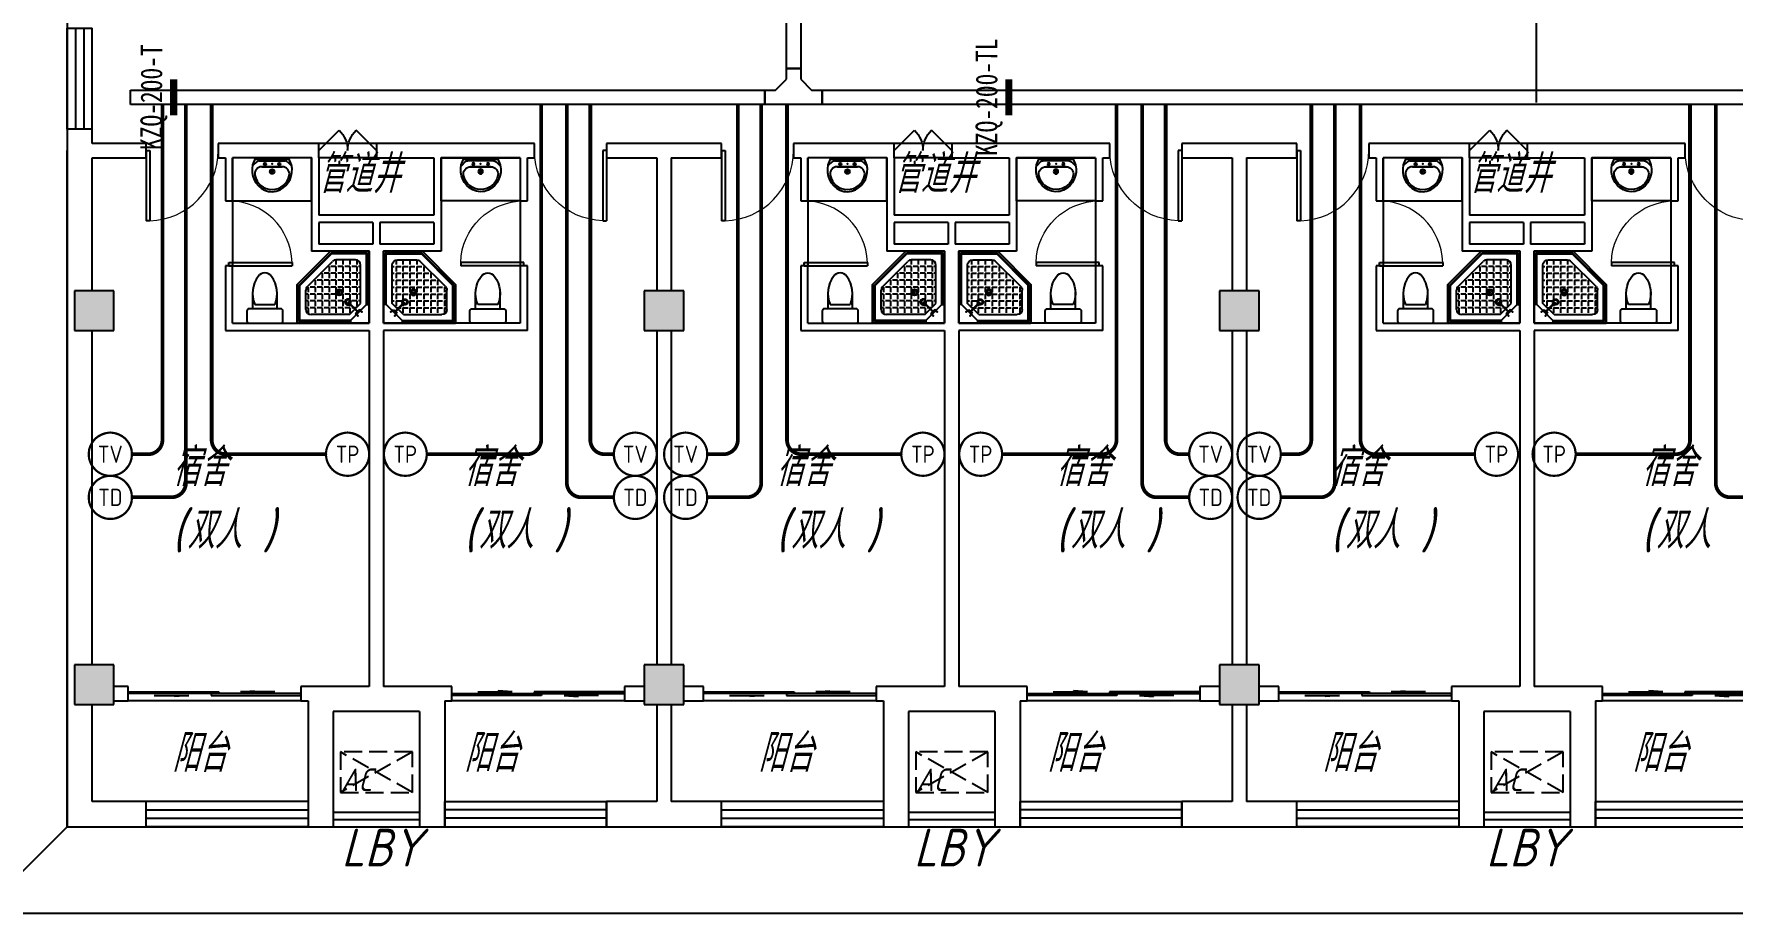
# Model space of a CAD drawing. Extents: x 0 to 2972856, y -1269770 to 0.
# Drawn here: x 2674394 to 2698006, y -952766 to -940544 of the extents above; entities that cross this region are included whole.
import ezdxf
from ezdxf.enums import TextEntityAlignment as Align

# ---------------------------------------------------------------- set-up
doc = ezdxf.new("R2010")
doc.units = 0
doc.header["$LTSCALE"] = 1000
doc.header["$PDSIZE"] = 50
doc.linetypes.add('DASH', pattern=[0.35, 0.25, -0.1])
for name, color, linetype in [('1-建筑底图', 8, 'Continuous'), ('CABLETRAY_DIM', 3, 'Continuous'), ('CABLETRAY_PDS', 4, 'Continuous'), ('EQUIP-通讯', 3, 'Continuous'), ('PUB_TEXT', 7, 'Continuous'), ('WIRE-综合布线', 4, 'Continuous'), ('抗震支吊架', 2, 'Continuous'), ('洁具', 251, 'Continuous'), ('空调外机', 251, 'Continuous')]:
    doc.layers.add(name, color=color, linetype=linetype)
doc.styles.add('_TEL_ATTDEF', font='GBENOR', dxfattribs={"width": 0.8, "height": 3, "bigfont": 'GBCBIG'})
doc.styles.add('_TEL_DIM', font='SIMPLEX', dxfattribs={"width": 0.8, "height": 3.5, "bigfont": 'HZTXT'})
doc.styles.add('kzcad', font='', dxfattribs={"width": 0.8})
doc.styles.get("Standard").update_dxf_attribs({"font": 'gbeitc.shx', "bigfont": 'gbcbig.shx'})
doc.styles.get('kzcad').set_extended_font_data('SimSun')
doc.linetypes.add('JIEDI', pattern='A,1.25,-0.25,0.25,-0.25,0.625,["/",Standard,S=0.6,R=0,X=0,Y=-0.3],0.625,-0.25,0.25,-0.25', length=4)

# ---------------------------------------------------------------- blocks, each defined once
blk = doc.blocks.new('$equip$00003204')
at = {"const_width": 0.05}
blk.add_lwpolyline([(0, 0.5, -1), (0, -0.5, -1), (0, 0.5, 0.021884)], format="xyb", dxfattribs=at)
blk.add_circle((0, 0), 0.5)
for p in [(0, 0.5), (-0.5, 0), (0.5, 0), (0, -0.5)]:
    blk.add_point(p)
at = {"color": 7, "style": '_TEL_ATTDEF'}
blk.add_attdef('$TEXT$', text='', height=0.4, dxfattribs=at).set_placement((0, 0), align=Align.MIDDLE_CENTER)
at = {"color": 7, "style": '_TEL_DIM', "flags": 1}
for tag in ['A', 'REMARK']:
    blk.add_attdef(tag, text='', height=0.00002, dxfattribs=at).set_placement((0, 0), align=Align.MIDDLE_CENTER)
blk = doc.blocks.new('$equip$00003208')
at = {"const_width": 0.05}
blk.add_lwpolyline([(0, 0.5, -1), (0, -0.5, -1), (0, 0.5, 0.021884)], format="xyb", dxfattribs=at)
blk.add_circle((0, 0), 0.5)
for p in [(0, 0.5), (-0.5, 0), (0.5, 0), (0, -0.5)]:
    blk.add_point(p)
at = {"color": 7, "style": '_TEL_ATTDEF'}
blk.add_attdef('$TEXT$', text='', height=0.4, dxfattribs=at).set_placement((0, 0), align=Align.MIDDLE_CENTER)
at = {"color": 7, "style": '_TEL_DIM', "flags": 1}
for tag in ['A', 'REMARK']:
    blk.add_attdef(tag, text='', height=0.00002, dxfattribs=at).set_placement((0, 0), align=Align.MIDDLE_CENTER)
blk = doc.blocks.new('$equip$00003209')
at = {"const_width": 0.05}
blk.add_lwpolyline([(0, 0.5, -1), (0, -0.5, -1), (0, 0.5, 0.021884)], format="xyb", dxfattribs=at)
blk.add_circle((0, 0), 0.5)
for p in [(0, 0.5), (-0.5, 0), (0.5, 0), (0, -0.5)]:
    blk.add_point(p)
at = {"color": 7, "style": '_TEL_ATTDEF'}
blk.add_attdef('$TEXT$', text='', height=0.4, dxfattribs=at).set_placement((0, 0), align=Align.MIDDLE_CENTER)
at = {"color": 7, "style": '_TEL_DIM', "flags": 1}
for tag in ['A', 'REMARK']:
    blk.add_attdef(tag, text='', height=0.00002, dxfattribs=at).set_placement((0, 0), align=Align.MIDDLE_CENTER)
blk = doc.blocks.new('1F平面-CAD导入_dwg_Drawing4_t3_dwg_$plan$00001613-474159-1F-927810-1F')
at = {"layer": '洁具'}
for p, q in [((-30, 250), (-170, 250)), ((-200, 170), (-430, 170)), ((-260, -140), (-260, 140)), ((-200, -170), (-200, -220)), ((-170, -250), (-30, -250))]:
    blk.add_line(p, q, dxfattribs=at)
for points in [[(-200, 220), (-200, 170), (-200, -170), (-430, -170)], [(0, -220), (0, 220)]]:
    blk.add_lwpolyline(points, dxfattribs=at)
for centre, radius, start, end in [((-170, 220), 30, 90, 180), ((-30, 220), 30, 0, 90), ((-590, 0), 110, 123.4509, 236.5491), ((-413, -227), 398, 67.4505, 126.6381), ((-413, 227), 398, 233.3619, 292.5495), ((-170, -220), 30, 180, 270), ((-30, -220), 30, 270, 0)]:
    blk.add_arc(centre, radius, start, end, dxfattribs=at)
blk = doc.blocks.new('$lvtry$00000169')
at = {"color": 0}
for p, q in [((259, -36), (259, 0)), ((259, -36), (36, -259)), ((276, -120), (120, -276)), ((144, -151), (291, -298)), ((151, -144), (298, -291)), ((183, -213), (205, -213)), ((220, -213), (243, -213)), ((259, -24), (976, -24)), ((259, -36), (964, -36)), ((270, -213), (270, -143)), ((270, -213), (340, -213)), ((276, -120), (808, -120)), ((366, -213), (366, -143)), ((366, -213), (436, -213)), ((462, -213), (462, -143)), ((462, -213), (532, -213)), ((558, -213), (558, -143)), ((558, -213), (628, -213)), ((655, -213), (655, -143)), ((655, -213), (725, -213)), ((751, -213), (751, -143)), ((751, -213), (821, -213)), ((847, -213), (847, -143)), ((847, -213), (880, -213)), ((880, -192), (880, -460)), ((964, -36), (976, -24)), ((964, -36), (964, -525)), ((976, -24), (976, -530)), ((36, -259), (0, -259)), ((24, -259), (24, -976)), ((36, -259), (36, -964)), ((120, -276), (120, -808)), ((120, -309), (147, -309)), ((120, -405), (147, -405)), ((173, -309), (173, -239)), ((173, -309), (243, -309)), ((173, -405), (173, -335)), ((173, -405), (243, -405)), ((173, -501), (173, -431)), ((270, -263), (270, -239)), ((270, -405), (270, -335)), ((270, -405), (340, -405)), ((270, -501), (270, -431)), ((334, -309), (340, -309)), ((366, -309), (366, -239)), ((366, -309), (436, -309)), ((366, -405), (366, -335)), ((366, -405), (379, -405)), ((366, -501), (366, -431)), ((462, -309), (462, -239)), ((462, -309), (532, -309)), ((462, -405), (462, -335)), ((462, -405), (532, -405)), ((462, -501), (462, -431)), ((558, -309), (558, -239)), ((558, -309), (628, -309)), ((558, -405), (558, -335)), ((558, -405), (628, -405)), ((558, -501), (558, -431)), ((655, -309), (655, -239)), ((655, -309), (725, -309)), ((655, -405), (655, -335)), ((655, -405), (725, -405)), ((655, -501), (655, -431)), ((751, -309), (751, -239)), ((751, -309), (821, -309)), ((751, -405), (751, -335)), ((751, -405), (821, -405)), ((751, -501), (751, -431)), ((847, -309), (847, -239)), ((847, -309), (880, -309)), ((847, -405), (847, -335)), ((847, -405), (880, -405)), ((847, -501), (847, -431)), ((120, -501), (147, -501)), ((120, -598), (147, -598)), ((120, -694), (147, -694)), ((173, -501), (243, -501)), ((173, -598), (173, -528)), ((173, -598), (243, -598)), ((173, -694), (173, -624)), ((173, -694), (243, -694)), ((270, -501), (340, -501)), ((270, -598), (270, -528)), ((270, -598), (340, -598)), ((270, -694), (270, -624)), ((270, -694), (340, -694)), ((366, -501), (436, -501)), ((366, -598), (366, -528)), ((366, -598), (436, -598)), ((366, -694), (366, -624)), ((366, -694), (436, -694)), ((462, -501), (532, -501)), ((462, -598), (462, -528)), ((462, -598), (532, -598)), ((462, -694), (462, -624)), ((462, -694), (532, -694)), ((859, -511), (511, -859)), ((964, -525), (525, -964)), ((976, -530), (530, -976)), ((558, -501), (628, -501)), ((558, -598), (558, -528)), ((558, -598), (628, -598)), ((558, -694), (558, -624)), ((558, -694), (628, -694)), ((655, -501), (725, -501)), ((655, -598), (655, -528)), ((655, -598), (725, -598)), ((655, -694), (655, -624)), ((655, -694), (676, -694)), ((751, -501), (821, -501)), ((751, -598), (751, -528)), ((751, -598), (773, -598)), ((847, -501), (867, -501)), ((964, -525), (976, -530)), ((120, -790), (147, -790)), ((173, -790), (173, -720)), ((173, -790), (243, -790)), ((173, -878), (173, -816)), ((192, -880), (460, -880)), ((270, -790), (270, -720)), ((270, -790), (340, -790)), ((270, -880), (270, -816)), ((366, -790), (366, -720)), ((366, -790), (436, -790)), ((366, -880), (366, -816)), ((462, -790), (462, -720)), ((462, -790), (532, -790)), ((462, -880), (462, -816)), ((558, -790), (558, -720)), ((558, -790), (580, -790)), ((36, -964), (24, -976)), ((24, -976), (530, -976)), ((36, -964), (525, -964)), ((525, -964), (530, -976))]:
    blk.add_line(p, q, dxfattribs=at)
blk.add_lwpolyline([(0, 0), (0, -1000), (540, -1000), (1000, -540), (1000, 0)], close=True)
for points in [[(0, 0), (0, -1000)], [(0, 0), (1000, 0)], [(1000, 0), (1000, -540)], [(136, -190), (148, -178), (132, -162), (121, -174)], [(190, -136), (178, -148), (162, -132), (174, -121)], [(1000, -540), (540, -1000)], [(0, -1000), (540, -1000)]]:
    blk.add_lwpolyline(points, close=True, dxfattribs=at)
for radius in [43.8, 31.1]:
    blk.add_circle((416, -428), radius, dxfattribs=at)
for centre, radius, start, end in [((808, -192), 72, 0, 90), ((296, -296), 40.6, 142.583, 128.4197), ((296, -296), 28.6, 145.828, 125.6599), ((808, -460), 72, 315, 0), ((192, -808), 72, 180, 270), ((460, -808), 72, 270, 315)]:
    blk.add_arc(centre, radius, start, end, dxfattribs=at)
for p in [(103, -156, 0), (156, -102, 0), (416, -428, 0)]:
    blk.add_point(p, dxfattribs=at)
blk = doc.blocks.new('$lvtry$00000178')
at = {"color": 0}
for p, q in [((-238, 0), (238, 0)), ((-214, -36), (-272, -91)), ((-180, -23), (180, -23)), ((-142, -105), (140, -105)), ((140, -105), (-142, -105)), ((216, -37), (268, -91))]:
    blk.add_line(p, q, dxfattribs=at)
blk.add_lwpolyline([(-104, -430, 0.224698), (110, -425, 0.348046), (269, -79), (239, 0), (-241, 0), (-271, -79, 0.356844)], format="xyb", close=True, dxfattribs=at)
for centre, radius in [((-100, -65), 16.3), ((1, -172), 31.6), ((100, -65), 16.3)]:
    blk.add_circle(centre, radius, dxfattribs=at)
at = {"color": 0, "lineweight": 13}
blk.add_circle((1, -172), 23, dxfattribs=at)
at = {"color": 0}
for centre, radius, start, end in [((-142, -205), 100, 90, 190.5602), ((-1, -179), 243, 190.5602, 349.4398), ((-180, -73), 50, 90, 133.181), ((140, -205), 100, 349.4398, 90), ((180, -73), 50, 44.5607, 90)]:
    blk.add_arc(centre, radius, start, end, dxfattribs=at)
for p in [(0, -65), (1, -172)]:
    blk.add_point(p, dxfattribs=at)
blk = doc.blocks.new('A$C70365C93')
at = {"layer": '洁具'}
blk.add_lwpolyline([(-1900, 2300), (-1900, 1700), (-800, 1700), (-800, 2300)], close=True, dxfattribs=at)
blk.add_blockref('$lvtry$00000178', (-1350, 2280), dxfattribs=at)
at = {"layer": '洁具', "rotation": 180}
blk.add_blockref('$lvtry$00000169', (0, 0), dxfattribs=at)
at = {"layer": '洁具', "extrusion": (0, 0, -1), "xscale": -1, "zscale": -1, "rotation": 90}
blk.add_blockref('1F平面-CAD导入_dwg_Drawing4_t3_dwg_$plan$00001613-474159-1F-927810-1F', (1450, 0), dxfattribs=at)
blk = doc.blocks.new('A$Cf5a72a1b')
at = {"layer": '空调外机', "linetype": 'DASH'}
for p, q in [((1000, 563), (0, 0)), ((1000, 0), (0, 563))]:
    blk.add_line(p, q, dxfattribs=at)
blk.add_lwpolyline([(1000, 563), (0, 563), (0, 0), (1000, 0)], close=True, dxfattribs=at)
at = {"layer": 'PUB_TEXT'}
blk.add_text('AC', height=315, dxfattribs=at).set_placement((5, 18))
blk = doc.blocks.new('$DorLib2D$00000116')
at = {"color": 0}
for p, q in [((-0.5, 0), (-0.146, 0.354)), ((0.5, 0), (0.146, 0.354))]:
    blk.add_line(p, q, dxfattribs=at)
for centre, start, end in [((-0.5, 0), 0, 45), ((0.5, 0), 135, 180)]:
    blk.add_arc(centre, 0.5, start, end, dxfattribs=at)
blk = doc.blocks.new('$DorLib2D$00000001')
for p, q in [((0.45, 0.975), (0.5, 0.975)), ((0.45, 0), (0.45, 0.975)), ((0.5, 0), (0.5, 0.975)), ((0.5, 0), (0.45, 0))]:
    blk.add_line(p, q)
at = {"lineweight": 13}
blk.add_arc((0.475, 0), 0.975, 91.4693, 180, dxfattribs=at)
blk = doc.blocks.new('$DorLib2D$00000131')
at = {"color": 0, "linetype": 'Continuous'}
for p, q in [((0.15, 0.125), (0.2319, 0.1973)), ((0.2319, 0.1973), (0.2319, 0.125)), ((-0.5, 0.125), (-0.5, 0)), ((0.0192, 0.125), (-0.5, 0.125)), ((0.0192, 0), (0.0192, 0.125)), ((0.35, 0.125), (0.15, 0.125)), ((-0.5, 0), (0.0192, 0)), ((-0.024, 0), (0.5, 0)), ((-0.024, -0.125), (-0.024, 0)), ((0.5, 0), (0.5, -0.125)), ((-0.35, -0.125), (-0.15, -0.125)), ((-0.2319, -0.1973), (-0.2319, -0.125)), ((-0.15, -0.125), (-0.2319, -0.1973)), ((0.5, -0.125), (-0.024, -0.125))]:
    blk.add_line(p, q, dxfattribs=at)
blk = doc.blocks.new('$WINLIB2D$00000001')
at = {"color": 0}
for points in [[(-0.5, 0.5), (-0.5, -0.5)], [(-0.5, 0.5), (0.5, 0.5)], [(0.5, -0.5), (0.5, 0.5)], [(0.5, 0.167), (-0.5, 0.167)], [(0.5, -0.167), (-0.5, -0.167)], [(-0.5, -0.5), (0.5, -0.5)]]:
    blk.add_lwpolyline(points, dxfattribs=at)
blk = doc.blocks.new('1-1层建筑底图')
at = {"layer": '1-建筑底图'}
for points in [[(2060726.6, -800476.3), (2060176.6, -800476.3), (2060176.6, -801026.3), (2060726.6, -801026.3)], [(2068651.6, -800476.3), (2068101.6, -800476.3), (2068101.6, -801026.3), (2068651.6, -801026.3)], [(2076651.6, -800476.3), (2076101.6, -800476.3), (2076101.6, -801026.3), (2076651.6, -801026.3)], [(2060726.6, -805676.3), (2060176.6, -805676.3), (2060176.6, -806226.3), (2060726.6, -806226.3)], [(2068651.6, -805676.3), (2068101.6, -805676.3), (2068101.6, -806226.3), (2068651.6, -806226.3)], [(2076651.6, -805676.3), (2076101.6, -805676.3), (2076101.6, -806226.3), (2076651.6, -806226.3)]]:
    blk.add_hatch(color=256, dxfattribs=at).paths.add_polyline_path(points)
for p, q in [((2060076.6, -795926.3), (2060076.6, -807926.3)), ((2060426.6, -798226.3), (2060076.6, -798226.3)), ((2060076.6, -798226.3), (2060076.6, -798526.3)), ((2060426.6, -798426.3), (2060426.6, -798226.3)), ((2060076.6, -800751.3), (2060076.6, -798526.3)), ((2061176.6, -798426.3), (2060426.6, -798426.3)), ((2061176.6, -798626.3), (2061176.6, -798426.3)), ((2062276.6, -798426.3), (2062176.6, -798426.3)), ((2062176.6, -798426.3), (2062176.6, -798626.3)), ((2063476.6, -798426.3), (2062276.6, -798426.3)), ((2063576.6, -798426.3), (2063476.6, -798426.3)), ((2063576.6, -798626.3), (2063576.6, -798426.3)), ((2064376.6, -798426.3), (2063576.6, -798426.3)), ((2065276.6, -798426.3), (2064376.6, -798426.3)), ((2064376.6, -798426.3), (2064376.6, -798626.3)), ((2066476.6, -798426.3), (2065276.6, -798426.3)), ((2066576.6, -798426.3), (2066476.6, -798426.3)), ((2066576.6, -798626.3), (2066576.6, -798426.3)), ((2068376.6, -798426.3), (2067576.6, -798426.3)), ((2067576.6, -798426.3), (2067576.6, -798626.3)), ((2069176.6, -798426.3), (2068376.6, -798426.3)), ((2069176.6, -798626.3), (2069176.6, -798426.3)), ((2070276.6, -798426.3), (2070176.6, -798426.3)), ((2070176.6, -798426.3), (2070176.6, -798626.3)), ((2071476.6, -798426.3), (2070276.6, -798426.3)), ((2071576.6, -798426.3), (2071476.6, -798426.3)), ((2071576.6, -798626.3), (2071576.6, -798426.3)), ((2072376.6, -798426.3), (2071576.6, -798426.3)), ((2073276.6, -798426.3), (2072376.6, -798426.3)), ((2072376.6, -798426.3), (2072376.6, -798626.3)), ((2074476.6, -798426.3), (2073276.6, -798426.3)), ((2074576.6, -798426.3), (2074476.6, -798426.3)), ((2074576.6, -798626.3), (2074576.6, -798426.3)), ((2076376.6, -798426.3), (2075576.6, -798426.3)), ((2075576.6, -798426.3), (2075576.6, -798626.3)), ((2077176.6, -798426.3), (2076376.6, -798426.3)), ((2077176.6, -798626.3), (2077176.6, -798426.3)), ((2078276.6, -798426.3), (2078176.6, -798426.3)), ((2078176.6, -798426.3), (2078176.6, -798626.3)), ((2079476.6, -798426.3), (2078276.6, -798426.3)), ((2079576.6, -798426.3), (2079476.6, -798426.3)), ((2079576.6, -798626.3), (2079576.6, -798426.3)), ((2080376.6, -798426.3), (2079576.6, -798426.3)), ((2081276.6, -798426.3), (2080376.6, -798426.3)), ((2080376.6, -798426.3), (2080376.6, -798626.3)), ((2082476.6, -798426.3), (2081276.6, -798426.3)), ((2082576.6, -798426.3), (2082476.6, -798426.3)), ((2082576.6, -798626.3), (2082576.6, -798426.3)), ((2060426.6, -800476.3), (2060426.6, -798626.3)), ((2060426.6, -798626.3), (2061176.6, -798626.3)), ((2062176.6, -798626.3), (2062276.6, -798626.3)), ((2062276.6, -798626.3), (2062276.6, -799226.3)), ((2063476.6, -798626.3), (2062376.6, -798626.3)), ((2062376.6, -799226.3), (2062376.6, -798626.3)), ((2063476.6, -798626.3), (2063476.6, -799426.3)), ((2064376.6, -798626.3), (2063576.6, -798626.3)), ((2063576.6, -798626.3), (2063576.6, -799426.3)), ((2064376.6, -798626.3), (2065176.6, -798626.3)), ((2065176.6, -798626.3), (2065176.6, -799426.3)), ((2066376.6, -798626.3), (2065276.6, -798626.3)), ((2065276.6, -798626.3), (2065276.6, -799426.3)), ((2066376.6, -798626.3), (2066376.6, -799226.3)), ((2066476.6, -799226.3), (2066476.6, -798626.3)), ((2066476.6, -798626.3), (2066576.6, -798626.3)), ((2067576.6, -798626.3), (2068276.6, -798626.3)), ((2068276.6, -798626.3), (2068276.6, -800476.3)), ((2068476.6, -798626.3), (2069176.6, -798626.3)), ((2068476.6, -798626.3), (2068476.6, -800476.3)), ((2070176.6, -798626.3), (2070276.6, -798626.3)), ((2070276.6, -798626.3), (2070276.6, -799226.3)), ((2071476.6, -798626.3), (2070376.6, -798626.3)), ((2070376.6, -799226.3), (2070376.6, -798626.3)), ((2071476.6, -798626.3), (2071476.6, -799426.3)), ((2072376.6, -798626.3), (2071576.6, -798626.3)), ((2071576.6, -798626.3), (2071576.6, -799426.3)), ((2072376.6, -798626.3), (2073176.6, -798626.3)), ((2073176.6, -798626.3), (2073176.6, -799426.3)), ((2074376.6, -798626.3), (2073276.6, -798626.3)), ((2073276.6, -798626.3), (2073276.6, -799426.3)), ((2074376.6, -798626.3), (2074376.6, -799226.3)), ((2074476.6, -799226.3), (2074476.6, -798626.3)), ((2074476.6, -798626.3), (2074576.6, -798626.3)), ((2075576.6, -798626.3), (2076276.6, -798626.3)), ((2076276.6, -798626.3), (2076276.6, -800476.3)), ((2076476.6, -798626.3), (2076476.6, -800476.3)), ((2076476.6, -798626.3), (2077176.6, -798626.3)), ((2078176.6, -798626.3), (2078276.6, -798626.3)), ((2078276.6, -798626.3), (2078276.6, -799226.3)), ((2079476.6, -798626.3), (2078376.6, -798626.3)), ((2078376.6, -799226.3), (2078376.6, -798626.3)), ((2079476.6, -798626.3), (2079476.6, -799426.3)), ((2080376.6, -798626.3), (2079576.6, -798626.3)), ((2079576.6, -798626.3), (2079576.6, -799426.3)), ((2080376.6, -798626.3), (2081176.6, -798626.3)), ((2081176.6, -798626.3), (2081176.6, -799426.3)), ((2082376.6, -798626.3), (2081276.6, -798626.3)), ((2081276.6, -798626.3), (2081276.6, -799426.3)), ((2082376.6, -798626.3), (2082376.6, -799226.3)), ((2082476.6, -799226.3), (2082476.6, -798626.3)), ((2082476.6, -798626.3), (2082576.6, -798626.3)), ((2062276.6, -799226.3), (2062376.6, -799226.3)), ((2062376.6, -799226.3), (2062376.6, -800126.3)), ((2066376.6, -799226.3), (2066376.6, -800126.3)), ((2066376.6, -799226.3), (2066476.6, -799226.3)), ((2070276.6, -799226.3), (2070376.6, -799226.3)), ((2070376.6, -799226.3), (2070376.6, -800126.3)), ((2074376.6, -799226.3), (2074376.6, -800126.3)), ((2074376.6, -799226.3), (2074476.6, -799226.3)), ((2078276.6, -799226.3), (2078376.6, -799226.3)), ((2078376.6, -799226.3), (2078376.6, -800126.3)), ((2082376.6, -799226.3), (2082376.6, -800126.3)), ((2082376.6, -799226.3), (2082476.6, -799226.3)), ((2063476.6, -799426.3), (2063476.6, -799926.3)), ((2064376.6, -799426.3), (2063576.6, -799426.3)), ((2065176.6, -799426.3), (2064376.6, -799426.3)), ((2065276.6, -799426.3), (2065276.6, -799926.3)), ((2071476.6, -799426.3), (2071476.6, -799926.3)), ((2072376.6, -799426.3), (2071576.6, -799426.3)), ((2073176.6, -799426.3), (2072376.6, -799426.3)), ((2073276.6, -799426.3), (2073276.6, -799926.3)), ((2079476.6, -799426.3), (2079476.6, -799926.3)), ((2080376.6, -799426.3), (2079576.6, -799426.3)), ((2081176.6, -799426.3), (2080376.6, -799426.3)), ((2081276.6, -799426.3), (2081276.6, -799926.3)), ((2064326.6, -799526.3), (2063576.6, -799526.3)), ((2063576.6, -799526.3), (2063576.6, -799826.3)), ((2064326.6, -799526.3), (2064326.6, -799826.3)), ((2065176.6, -799526.3), (2064426.6, -799526.3)), ((2064426.6, -799526.3), (2064426.6, -799826.3)), ((2065176.6, -799526.3), (2065176.6, -799826.3)), ((2072326.6, -799526.3), (2071576.6, -799526.3)), ((2071576.6, -799526.3), (2071576.6, -799826.3)), ((2072326.6, -799526.3), (2072326.6, -799826.3)), ((2073176.6, -799526.3), (2072426.6, -799526.3)), ((2072426.6, -799526.3), (2072426.6, -799826.3)), ((2073176.6, -799526.3), (2073176.6, -799826.3)), ((2080326.6, -799526.3), (2079576.6, -799526.3)), ((2079576.6, -799526.3), (2079576.6, -799826.3)), ((2080326.6, -799526.3), (2080326.6, -799826.3)), ((2081176.6, -799526.3), (2080426.6, -799526.3)), ((2080426.6, -799526.3), (2080426.6, -799826.3)), ((2081176.6, -799526.3), (2081176.6, -799826.3)), ((2064276.6, -799926.3), (2063476.6, -799926.3)), ((2064326.6, -799826.3), (2063576.6, -799826.3)), ((2064276.6, -799926.3), (2064276.6, -800926.3)), ((2065176.6, -799826.3), (2064426.6, -799826.3)), ((2064476.6, -799926.3), (2064476.6, -800926.3)), ((2065276.6, -799926.3), (2064476.6, -799926.3)), ((2072276.6, -799926.3), (2071476.6, -799926.3)), ((2072326.6, -799826.3), (2071576.6, -799826.3)), ((2072276.6, -799926.3), (2072276.6, -800926.3)), ((2073176.6, -799826.3), (2072426.6, -799826.3)), ((2072476.6, -799926.3), (2072476.6, -800926.3)), ((2073276.6, -799926.3), (2072476.6, -799926.3)), ((2080276.6, -799926.3), (2079476.6, -799926.3)), ((2080326.6, -799826.3), (2079576.6, -799826.3)), ((2080276.6, -799926.3), (2080276.6, -800926.3)), ((2081176.6, -799826.3), (2080426.6, -799826.3)), ((2080476.6, -799926.3), (2080476.6, -800926.3)), ((2081276.6, -799926.3), (2080476.6, -799926.3)), ((2062376.6, -800126.3), (2062276.6, -800126.3)), ((2062276.6, -800126.3), (2062276.6, -801026.3)), ((2062376.6, -800926.3), (2062376.6, -800126.3)), ((2066476.6, -800126.3), (2066376.6, -800126.3)), ((2066376.6, -800126.3), (2066376.6, -800926.3)), ((2066476.6, -801026.3), (2066476.6, -800126.3)), ((2070376.6, -800126.3), (2070276.6, -800126.3)), ((2070276.6, -800126.3), (2070276.6, -801026.3)), ((2070376.6, -800926.3), (2070376.6, -800126.3)), ((2074476.6, -800126.3), (2074376.6, -800126.3)), ((2074376.6, -800126.3), (2074376.6, -800926.3)), ((2074476.6, -801026.3), (2074476.6, -800126.3)), ((2078376.6, -800126.3), (2078276.6, -800126.3)), ((2078276.6, -800126.3), (2078276.6, -801026.3)), ((2078376.6, -800926.3), (2078376.6, -800126.3)), ((2082476.6, -800126.3), (2082376.6, -800126.3)), ((2082376.6, -800126.3), (2082376.6, -800926.3)), ((2082476.6, -801026.3), (2082476.6, -800126.3)), ((2060726.6, -800476.3), (2060176.6, -800476.3)), ((2060176.6, -800476.3), (2060176.6, -801026.3)), ((2060726.6, -801026.3), (2060726.6, -800476.3)), ((2068651.6, -800476.3), (2068101.6, -800476.3)), ((2068101.6, -800476.3), (2068101.6, -801026.3)), ((2068651.6, -801026.3), (2068651.6, -800476.3)), ((2076651.6, -800476.3), (2076101.6, -800476.3)), ((2076101.6, -800476.3), (2076101.6, -801026.3)), ((2076651.6, -801026.3), (2076651.6, -800476.3)), ((2060076.6, -806126.3), (2060076.6, -800751.3)), ((2060176.6, -801026.3), (2060726.6, -801026.3)), ((2060426.6, -805676.3), (2060426.6, -801026.3)), ((2062276.6, -801026.3), (2064276.6, -801026.3)), ((2062376.6, -800926.3), (2064276.6, -800926.3)), ((2064276.6, -801026.3), (2064276.6, -805976.3)), ((2066376.6, -800926.3), (2064476.6, -800926.3)), ((2066476.6, -801026.3), (2064476.6, -801026.3)), ((2064476.6, -801026.3), (2064476.6, -805976.3)), ((2068101.6, -801026.3), (2068651.6, -801026.3)), ((2068276.6, -801026.3), (2068276.6, -805676.3)), ((2068476.6, -801026.3), (2068476.6, -805676.3)), ((2070276.6, -801026.3), (2072276.6, -801026.3)), ((2070376.6, -800926.3), (2072276.6, -800926.3)), ((2072276.6, -801026.3), (2072276.6, -805976.3)), ((2074376.6, -800926.3), (2072476.6, -800926.3)), ((2074476.6, -801026.3), (2072476.6, -801026.3)), ((2072476.6, -801026.3), (2072476.6, -805976.3)), ((2076101.6, -801026.3), (2076651.6, -801026.3)), ((2076276.6, -801026.3), (2076276.6, -805676.3)), ((2076476.6, -801026.3), (2076476.6, -805676.3)), ((2078276.6, -801026.3), (2080276.6, -801026.3)), ((2078376.6, -800926.3), (2080276.6, -800926.3)), ((2080276.6, -801026.3), (2080276.6, -805976.3)), ((2082376.6, -800926.3), (2080476.6, -800926.3)), ((2082476.6, -801026.3), (2080476.6, -801026.3)), ((2080476.6, -801026.3), (2080476.6, -805976.3)), ((2060726.6, -805676.3), (2060176.6, -805676.3)), ((2060176.6, -805676.3), (2060176.6, -806226.3)), ((2060726.6, -806226.3), (2060726.6, -805676.3)), ((2068651.6, -805676.3), (2068101.6, -805676.3)), ((2068101.6, -805676.3), (2068101.6, -806226.3)), ((2068651.6, -806226.3), (2068651.6, -805676.3)), ((2076651.6, -805676.3), (2076101.6, -805676.3)), ((2076101.6, -805676.3), (2076101.6, -806226.3)), ((2076651.6, -806226.3), (2076651.6, -805676.3)), ((2060926.6, -805976.3), (2060726.6, -805976.3)), ((2060926.6, -806176.3), (2060926.6, -805976.3)), ((2063676.6, -805976.3), (2063326.6, -805976.3)), ((2063326.6, -805976.3), (2063326.6, -806176.3)), ((2064276.6, -805976.3), (2063676.6, -805976.3)), ((2065076.6, -805976.3), (2064476.6, -805976.3)), ((2065426.6, -805976.3), (2065076.6, -805976.3)), ((2065426.6, -806176.3), (2065426.6, -805976.3)), ((2068101.6, -805976.3), (2067826.6, -805976.3)), ((2067826.6, -805976.3), (2067826.6, -806176.3)), ((2068926.6, -805976.3), (2068651.6, -805976.3)), ((2068926.6, -806176.3), (2068926.6, -805976.3)), ((2071676.6, -805976.3), (2071326.6, -805976.3)), ((2071326.6, -805976.3), (2071326.6, -806176.3)), ((2072276.6, -805976.3), (2071676.6, -805976.3)), ((2073076.6, -805976.3), (2072476.6, -805976.3)), ((2073426.6, -805976.3), (2073076.6, -805976.3)), ((2073426.6, -806176.3), (2073426.6, -805976.3)), ((2076101.6, -805976.3), (2075826.6, -805976.3)), ((2075826.6, -805976.3), (2075826.6, -806176.3)), ((2076926.6, -805976.3), (2076651.6, -805976.3)), ((2076926.6, -806176.3), (2076926.6, -805976.3)), ((2079676.6, -805976.3), (2079326.6, -805976.3)), ((2079326.6, -805976.3), (2079326.6, -806176.3)), ((2080276.6, -805976.3), (2079676.6, -805976.3)), ((2081076.6, -805976.3), (2080476.6, -805976.3)), ((2081426.6, -805976.3), (2081076.6, -805976.3)), ((2081426.6, -806176.3), (2081426.6, -805976.3)), ((2060076.6, -807926.3), (2060076.6, -806126.3)), ((2060176.6, -806226.3), (2060726.6, -806226.3)), ((2060426.6, -807576.3), (2060426.6, -806226.3)), ((2060726.6, -806176.3), (2060926.6, -806176.3)), ((2063326.6, -806176.3), (2060926.6, -806176.3)), ((2063326.6, -806176.3), (2063426.6, -806176.3)), ((2063426.6, -806176.3), (2063426.6, -807576.3)), ((2064376.6, -806326.3), (2063776.6, -806326.3)), ((2063776.6, -806326.3), (2063776.6, -807926.3)), ((2064976.6, -806326.3), (2064376.6, -806326.3)), ((2064976.6, -806326.3), (2064976.6, -807926.3)), ((2065326.6, -806176.3), (2065326.6, -807576.3)), ((2065326.6, -806176.3), (2065426.6, -806176.3)), ((2067826.6, -806176.3), (2065426.6, -806176.3)), ((2067826.6, -806176.3), (2068101.6, -806176.3)), ((2068101.6, -806226.3), (2068651.6, -806226.3)), ((2068276.6, -806226.3), (2068276.6, -807576.3)), ((2068476.6, -806226.3), (2068476.6, -807576.3)), ((2068651.6, -806176.3), (2068926.6, -806176.3)), ((2071326.6, -806176.3), (2068926.6, -806176.3)), ((2071326.6, -806176.3), (2071426.6, -806176.3)), ((2071426.6, -806176.3), (2071426.6, -807576.3)), ((2071776.6, -806326.3), (2071776.6, -807926.3)), ((2072376.6, -806326.3), (2071776.6, -806326.3)), ((2072976.6, -806326.3), (2072376.6, -806326.3)), ((2072976.6, -806326.3), (2072976.6, -807926.3)), ((2073326.6, -806176.3), (2073326.6, -807576.3)), ((2073326.6, -806176.3), (2073426.6, -806176.3)), ((2075826.6, -806176.3), (2073426.6, -806176.3)), ((2075826.6, -806176.3), (2076101.6, -806176.3)), ((2076101.6, -806226.3), (2076651.6, -806226.3)), ((2076276.6, -806226.3), (2076276.6, -807576.3)), ((2076476.6, -806226.3), (2076476.6, -807576.3)), ((2076651.6, -806176.3), (2076926.6, -806176.3)), ((2079326.6, -806176.3), (2076926.6, -806176.3)), ((2079326.6, -806176.3), (2079426.6, -806176.3)), ((2079426.6, -806176.3), (2079426.6, -807576.3)), ((2079776.6, -806326.3), (2079776.6, -807926.3)), ((2080376.6, -806326.3), (2079776.6, -806326.3)), ((2080976.6, -806326.3), (2080376.6, -806326.3)), ((2080976.6, -806326.3), (2080976.6, -807926.3)), ((2081326.6, -806176.3), (2081326.6, -807576.3)), ((2081326.6, -806176.3), (2081426.6, -806176.3)), ((2083826.6, -806176.3), (2081426.6, -806176.3)), ((2061176.6, -807576.3), (2060426.6, -807576.3)), ((2061176.6, -807926.3), (2061176.6, -807576.3)), ((2063426.6, -807576.3), (2063426.6, -807926.3)), ((2065326.6, -807926.3), (2065326.6, -807576.3)), ((2068276.6, -807576.3), (2067576.6, -807576.3)), ((2067576.6, -807576.3), (2067576.6, -807926.3)), ((2069176.6, -807576.3), (2068476.6, -807576.3)), ((2069176.6, -807926.3), (2069176.6, -807576.3)), ((2071426.6, -807576.3), (2071426.6, -807926.3)), ((2073326.6, -807926.3), (2073326.6, -807576.3)), ((2076276.6, -807576.3), (2075576.6, -807576.3)), ((2075576.6, -807576.3), (2075576.6, -807926.3)), ((2077176.6, -807576.3), (2076476.6, -807576.3)), ((2077176.6, -807926.3), (2077176.6, -807576.3)), ((2079426.6, -807576.3), (2079426.6, -807926.3)), ((2081326.6, -807926.3), (2081326.6, -807576.3)), ((2060076.6, -807926.3), (2058876.6, -809126.3)), ((2060076.6, -807926.3), (2103476.6, -807926.3)), ((2060076.6, -807926.3), (2061176.6, -807926.3)), ((2063426.6, -807926.3), (2063776.6, -807926.3)), ((2064976.6, -807926.3), (2065326.6, -807926.3)), ((2067576.6, -807926.3), (2068376.6, -807926.3)), ((2068376.6, -807926.3), (2069176.6, -807926.3)), ((2071426.6, -807926.3), (2071776.6, -807926.3)), ((2072976.6, -807926.3), (2073326.6, -807926.3)), ((2075576.6, -807926.3), (2076376.6, -807926.3)), ((2076376.6, -807926.3), (2077176.6, -807926.3)), ((2079426.6, -807926.3), (2079776.6, -807926.3)), ((2080976.6, -807926.3), (2081326.6, -807926.3)), ((2058876.6, -809126.3), (2103476.6, -809126.3))]:
    blk.add_line(p, q, dxfattribs=at)
for points in [[(2063776.6, -807726.3), (2064976.6, -807726.3)], [(2071776.6, -807726.3), (2072976.6, -807726.3)], [(2079776.6, -807726.3), (2080976.6, -807726.3)], [(2063776.6, -807826.3), (2064976.6, -807826.3)], [(2071776.6, -807826.3), (2072976.6, -807826.3)], [(2079776.6, -807826.3), (2080976.6, -807826.3)]]:
    blk.add_lwpolyline(points, dxfattribs=at)
for name, p, xscale, yscale, zscale, rotation in [('$WINLIB2D$00000001', (2060251.6, -797526.3), 1400, -350, 1400, 90), ('$DorLib2D$00000116', (2063976.6, -798526.3), 800, -800, 200, 179.9999999994664), ('$DorLib2D$00000116', (2071976.6, -798526.3), 800, -800, 200, 179.9999999994664), ('$DorLib2D$00000116', (2079976.6, -798526.3), 800, -800, 200, 179.9999999994664), ('$DorLib2D$00000001', (2062326.6, -799676.3), 900, 900, 900, 269.9999999994664), ('$DorLib2D$00000001', (2066426.6, -799676.3), 900, -900, 900, 269.9999999994664), ('$DorLib2D$00000001', (2070326.6, -799676.3), 900, 900, 900, 269.9999999994664), ('$DorLib2D$00000001', (2074426.6, -799676.3), 900, -900, 900, 269.9999999994664), ('$DorLib2D$00000001', (2078326.6, -799676.3), 900, 900, 900, 269.9999999994664), ('$DorLib2D$00000001', (2082426.6, -799676.3), 900, -900, 900, 269.9999999994664), ('$DorLib2D$00000131', (2062126.6, -806076.3), 2400, 200, 2400, 180), ('$DorLib2D$00000131', (2066626.6, -806076.3), -2400, 200, -2400, 180), ('$DorLib2D$00000131', (2070126.6, -806076.3), 2400, 200, 2400, 180), ('$DorLib2D$00000131', (2074626.6, -806076.3), -2400, 200, -2400, 180), ('$DorLib2D$00000131', (2078126.6, -806076.3), 2400, 200, 2400, 180), ('$DorLib2D$00000131', (2082626.6, -806076.3), -2400, 200, -2400, 180), ('$WINLIB2D$00000001', (2062301.6, -807751.3), 2249.999999993481, -350, 2249.999999993481, 180), ('$WINLIB2D$00000001', (2066451.6, -807751.3), -2249.999999993481, -350, -2249.999999993481, 179.999999999998), ('$WINLIB2D$00000001', (2070301.6, -807751.3), 2249.999999993481, -350, 2249.999999993481, 180.000000000002), ('$WINLIB2D$00000001', (2074451.6, -807751.3), -2249.999999993481, -350, -2249.999999993481, 180.0000000000041), ('$WINLIB2D$00000001', (2078301.6, -807751.3), 2249.999999993481, -350, 2249.999999993481, 179.999999999998), ('$WINLIB2D$00000001', (2082451.6, -807751.3), -2249.999999993481, -350, -2249.999999993481, 180)]:
    blk.add_blockref(name, p, dxfattribs=dict(at, xscale=xscale, yscale=yscale, zscale=zscale, rotation=rotation))
at = {"layer": '1-建筑底图', "yscale": -1000}
for p, xscale, zscale in [((2061676.6, -798526.3), -1000, -1000), ((2067076.6, -798526.3), 1000, 1000), ((2069676.6, -798526.3), -1000, -1000), ((2075076.6, -798526.3), 1000, 1000), ((2077676.6, -798526.3), -1000, -1000), ((2083076.6, -798526.3), 1000, 1000)]:
    blk.add_blockref('$DorLib2D$00000001', p, dxfattribs=dict(at, xscale=xscale, zscale=zscale))
at = {"layer": '1-建筑底图'}
for name, p in [('A$C70365C93', (2064276.6, -800926.3)), ('A$C70365C93', (2072276.6, -800926.3)), ('A$C70365C93', (2080276.6, -800926.3)), ('A$Cf5a72a1b', (2063877.1, -807449.8)), ('A$Cf5a72a1b', (2071877.1, -807449.8)), ('A$Cf5a72a1b', (2079877.1, -807449.8))]:
    blk.add_blockref(name, p, dxfattribs=at)
at = {"layer": '1-建筑底图', "xscale": -1}
for p in [(2064476.6, -800926.3), (2072476.6, -800926.3), (2080476.6, -800926.3)]:
    blk.add_blockref('A$C70365C93', p, dxfattribs=at)
at = {"layer": '1-建筑底图'}
for s, p in [('管道井', (2063561.9, -799113.3)), ('管道井', (2071561.9, -799113.3)), ('管道井', (2079561.9, -799113.3)), ('宿舍', (2061533.4, -803190.1)), ('宿舍', (2065587.8, -803190.1)), ('宿舍', (2069927.3, -803190.1)), ('宿舍', (2073817.2, -803190.1)), ('宿舍', (2077638, -803190.1)), ('宿舍', (2081960.2, -803190.1)), ('(', (2061533.4, -804062.2)), ('双人', (2061743.4, -804062.2)), (')', (2062793.4, -804062.2)), ('(', (2065587.8, -804062.2)), ('双人', (2065797.8, -804062.2)), (')', (2066847.8, -804062.2)), ('(', (2069927.3, -804062.2)), ('双人', (2070137.3, -804062.2)), (')', (2071187.3, -804062.2)), ('(', (2073817.2, -804062.2)), ('双人', (2074027.2, -804062.2)), (')', (2075077.2, -804062.2)), ('(', (2077638, -804062.2)), ('双人', (2077848, -804062.2)), (')', (2078898, -804062.2)), ('(', (2081960.2, -804062.2)), ('双人', (2082170.2, -804062.2)), ('阳台', (2061533.4, -807164.4)), ('阳台', (2065593.8, -807164.4)), ('阳台', (2069683.8, -807164.4)), ('阳台', (2073703.6, -807164.4)), ('阳台', (2077530.4, -807164.4)), ('阳台', (2081841, -807164.4)), ('LBY', (2063891.3, -808479.6)), ('LBY', (2071849, -808479.6)), ('LBY', (2079806.7, -808479.6))]:
    blk.add_text(s, height=525, dxfattribs=at).set_placement(p)

msp = doc.modelspace()

# ---------------------------------------------------------------- linework, layer by layer
at = {"layer": 'CABLETRAY_DIM', "linetype": 'ByBlock'}
msp.add_line((2695288, -941497), (2695288, -937958), dxfattribs=at)
at = {"layer": 'CABLETRAY_PDS', "linetype": 'ByBlock'}
for p, q in [((2684856, -941023), (2684856, -938116)), ((2685056, -938116), (2685056, -941023)), ((2685056, -941023), (2684856, -941023)), ((2684856, -941173), (2684856, -941023)), ((2684856, -941023), (2685056, -941023)), ((2685056, -941023), (2685056, -941173)), ((2675736, -941523), (2675736, -941323)), ((2675736, -941323), (2684556, -941323)), ((2684556, -941323), (2684556, -941523)), ((2684556, -941523), (2684556, -941323)), ((2684556, -941323), (2684706, -941323)), ((2684706, -941323), (2684856, -941173)), ((2685056, -941173), (2685206, -941323)), ((2685206, -941323), (2685356, -941323)), ((2685356, -941523), (2685356, -941323)), ((2685356, -941323), (2763856, -941323)), ((2685356, -941323), (2685356, -941523)), ((2684556, -941523), (2675736, -941523)), ((2685356, -941523), (2684556, -941523)), ((2763856, -941523), (2685356, -941523))]:
    msp.add_line(p, q, dxfattribs=at)
at = {"layer": 'WIRE-综合布线', "linetype": 'Continuous', "const_width": 52.5}
for points in [[(2675756, -946985), (2676307, -946985, 0.414214), (2676507, -946785), (2676507, -941523)], [(2675756, -946387), (2675981, -946387, 0.414214), (2676181, -946187), (2676181, -941523)], [(2676865, -941523), (2676865, -946187, 0.414214), (2677065, -946387), (2678455, -946387)], [(2681447, -941523), (2681447, -946187, -0.414214), (2681247, -946387), (2679857, -946387)], [(2682456, -946985), (2682004, -946985, -0.414214), (2681804, -946785), (2681804, -941523)], [(2682456, -946387), (2682330, -946387, -0.414214), (2682130, -946187), (2682130, -941523)], [(2683756, -946985), (2684307, -946985, 0.414214), (2684507, -946785), (2684507, -941523)], [(2683756, -946387), (2683981, -946387, 0.414214), (2684181, -946187), (2684181, -941523)], [(2684865, -941523), (2684865, -946187, 0.414214), (2685065, -946387), (2686455, -946387)], [(2689447, -941523), (2689447, -946187, -0.414214), (2689247, -946387), (2687857, -946387)], [(2690456, -946985), (2690004, -946985, -0.414214), (2689804, -946785), (2689804, -941523)], [(2690456, -946387), (2690330, -946387, -0.414214), (2690130, -946187), (2690130, -941523)], [(2691731, -946985), (2692282, -946985, 0.414214), (2692482, -946785), (2692482, -941523)], [(2691731, -946387), (2691956, -946387, 0.414214), (2692156, -946187), (2692156, -941523)], [(2692840, -941523), (2692840, -946187, 0.414214), (2693040, -946387), (2694430, -946387)], [(2697422, -941523), (2697422, -946187, -0.414214), (2697222, -946387), (2695832, -946387)], [(2698431, -946985), (2697979, -946985, -0.414214), (2697779, -946785), (2697779, -941523)]]:
    msp.add_lwpolyline(points, format="xyb", dxfattribs=at)
at = {"layer": '抗震支吊架', "color": 2, "const_width": 100}
for points in [[(2676336, -941673), (2676336, -941173)], [(2687949, -941673), (2687949, -941173)]]:
    msp.add_lwpolyline(points, dxfattribs=at)

# ---------------------------------------------------------------- block references
at = {"layer": '1-建筑底图', "linetype": 'ByBlock'}
msp.add_blockref('1-1层建筑底图', (614779, -143639), dxfattribs=at)
at = {"layer": 'EQUIP-通讯', "linetype": 'JIEDI', "xscale": 600, "yscale": 600, "zscale": 600}
for name, p, values in [('$equip$00003204', (2675456, -946387), {'$TEXT$': 'TV'}), ('$equip$00003208', (2678755, -946387), {'$TEXT$': 'TP'}), ('$equip$00003204', (2683456, -946387), {'$TEXT$': 'TV'}), ('$equip$00003208', (2686755, -946387), {'$TEXT$': 'TP'}), ('$equip$00003204', (2691431, -946387), {'$TEXT$': 'TV'}), ('$equip$00003208', (2694730, -946387), {'$TEXT$': 'TP'}), ('$equip$00003209', (2675456, -946987), {'$TEXT$': 'TD'}), ('$equip$00003209', (2683456, -946987), {'$TEXT$': 'TD'}), ('$equip$00003209', (2691431, -946987), {'$TEXT$': 'TD'})]:
    msp.add_blockref(name, p, dxfattribs=at).add_auto_attribs(values)
at = {"layer": 'EQUIP-通讯', "linetype": 'JIEDI'}
ref = msp.add_blockref('$equip$00003208', (2679557, -946387), dxfattribs=dict(at, xscale=-600, yscale=600, zscale=600))
ref.add_attrib('$TEXT$', 'TP', dxfattribs={"layer": '0', "color": 7, "height": 240, "style": '_TEL_ATTDEF'}).set_placement((2679557, -946387), align=Align.MIDDLE_CENTER)
ref = msp.add_blockref('$equip$00003204', (2682756, -946387), dxfattribs=dict(at, xscale=-600, yscale=600, zscale=600))
ref.add_attrib('$TEXT$', 'TV', dxfattribs={"layer": '0', "color": 7, "height": 240, "style": '_TEL_ATTDEF'}).set_placement((2682756, -946387), align=Align.MIDDLE_CENTER)
ref = msp.add_blockref('$equip$00003208', (2687557, -946387), dxfattribs=dict(at, xscale=-600, yscale=600, zscale=600))
ref.add_attrib('$TEXT$', 'TP', dxfattribs={"layer": '0', "color": 7, "height": 240, "style": '_TEL_ATTDEF'}).set_placement((2687557, -946387), align=Align.MIDDLE_CENTER)
ref = msp.add_blockref('$equip$00003204', (2690756, -946387), dxfattribs=dict(at, xscale=-600, yscale=600, zscale=600))
ref.add_attrib('$TEXT$', 'TV', dxfattribs={"layer": '0', "color": 7, "height": 240, "style": '_TEL_ATTDEF'}).set_placement((2690756, -946387), align=Align.MIDDLE_CENTER)
ref = msp.add_blockref('$equip$00003208', (2695532, -946387), dxfattribs=dict(at, xscale=-600, yscale=600, zscale=600))
ref.add_attrib('$TEXT$', 'TP', dxfattribs={"layer": '0', "color": 7, "height": 240, "style": '_TEL_ATTDEF'}).set_placement((2695532, -946387), align=Align.MIDDLE_CENTER)
ref = msp.add_blockref('$equip$00003209', (2682756, -946987), dxfattribs=dict(at, xscale=-600, yscale=600, zscale=600))
ref.add_attrib('$TEXT$', 'TD', dxfattribs={"layer": '0', "color": 7, "height": 240, "style": '_TEL_ATTDEF'}).set_placement((2682756, -946987), align=Align.MIDDLE_CENTER)
ref = msp.add_blockref('$equip$00003209', (2690756, -946987), dxfattribs=dict(at, xscale=-600, yscale=600, zscale=600))
ref.add_attrib('$TEXT$', 'TD', dxfattribs={"layer": '0', "color": 7, "height": 240, "style": '_TEL_ATTDEF'}).set_placement((2690756, -946987), align=Align.MIDDLE_CENTER)

# ---------------------------------------------------------------- texts
at = {"layer": '抗震支吊架', "color": 2, "style": 'kzcad', "width": 0.8}
for s, p in [('KZQ-200-TL', (2687789, -941423)), ('KZQ-200-T', (2676176, -941423))]:
    msp.add_text(s, height=300, rotation=89.8854, dxfattribs=at).set_placement(p, align=Align.CENTER)

doc.saveas('drawing.dxf')
